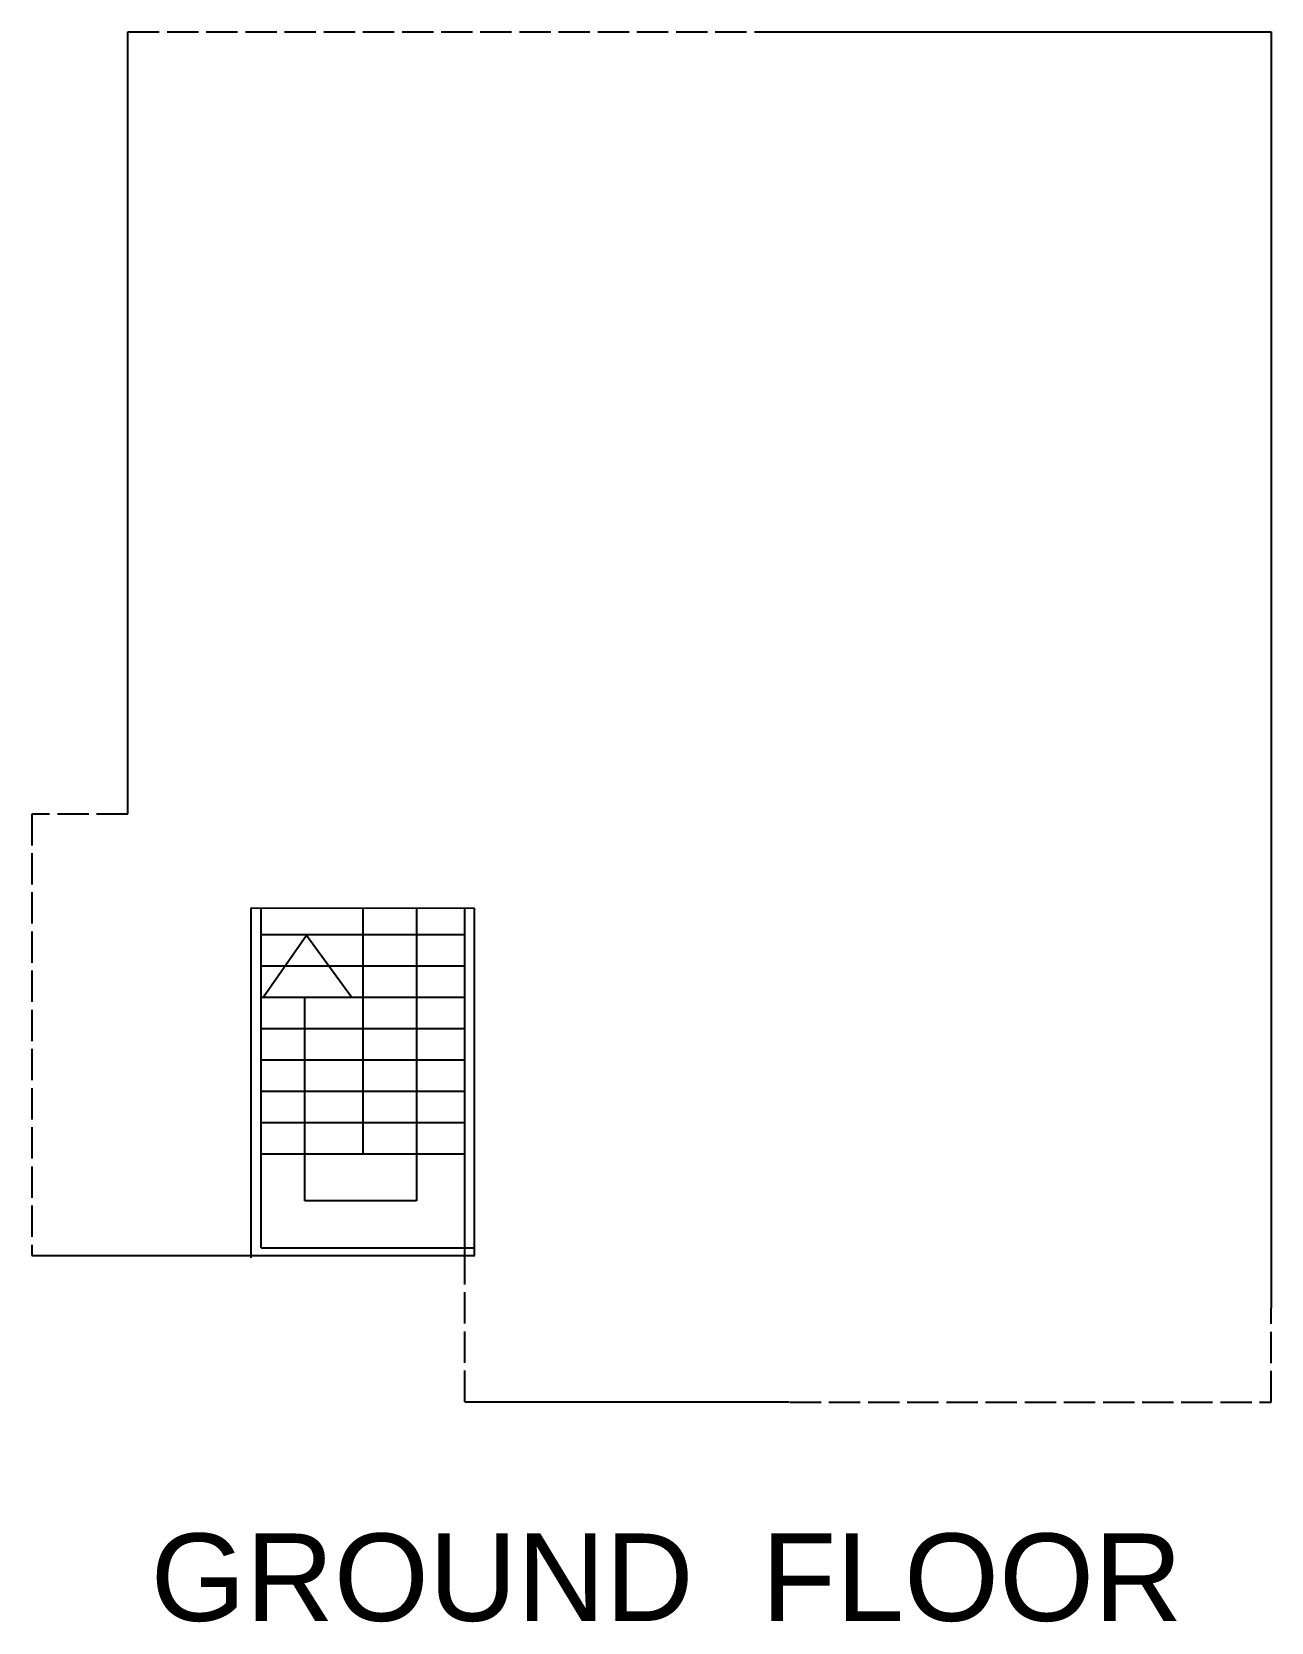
# Model space of a CAD drawing. Header units: feet. Extents: x -818749 to 7402802, y -779513 to 6609444.
# Drawn here: x -818713 to -818239, y -775396 to -774786 of the extents above; entities that cross this region are included whole.
import ezdxf

# ---------------------------------------------------------------- set-up
doc = ezdxf.new("R2010")
doc.units = ezdxf.units.FT
doc.header["$MEASUREMENT"] = 0
doc.linetypes.add('ACAD_ISO02W100', pattern=[15, 12, -3])
doc.linetypes.add('CENTER2', pattern=[1.125, 0.75, -0.125, 0.125, -0.125])
doc.layers.add('GRID', color=7, linetype='CENTER2', plot=False)
doc.styles.get("Standard").update_dxf_attribs({"font": 'arial.ttf'})

msp = doc.modelspace()

# ---------------------------------------------------------------- linework, layer by layer
for p, q in [((-818676.65416, -775086.01916), (-818676.65416, -774786.35547)), ((-818428.97416, -774786.35547), (-818238.65416, -774786.35547)), ((-818238.65416, -774786.35547), (-818238.65416, -775275.40817)), ((-818629.49557, -775256.03596), (-818629.49447, -775122.03478)), ((-818629.49447, -775122.03478), (-818543.83048, -775122.07356)), ((-818625.65557, -775252.19583), (-818625.65447, -775122.03481)), ((-818586.65432, -775122.03514), (-818586.65511, -775216.19616)), ((-818566.10232, -775122.03531), (-818566.10232, -775234.20527)), ((-818547.64239, -775255.18478), (-818547.65166, -775122.07183)), ((-818543.89075, -775255.18481), (-818543.83048, -775122.07356)), ((-818625.65456, -775132.19583), (-818547.65456, -775132.19649)), ((-818608.29972, -775132.53091), (-818624.69913, -775156.19597)), ((-818591.06714, -775156.19597), (-818608.29972, -775132.53091)), ((-818625.65466, -775144.19583), (-818547.65466, -775144.19649)), ((-818625.65476, -775156.19583), (-818547.65476, -775156.19649)), ((-818608.8389, -775234.20527), (-818608.83824, -775156.19597)), ((-818625.65486, -775168.19583), (-818547.65486, -775168.19649)), ((-818625.65496, -775180.19583), (-818547.65496, -775180.19649)), ((-818625.65506, -775192.19583), (-818547.65506, -775192.19649)), ((-818625.65516, -775204.19583), (-818547.65516, -775204.19649)), ((-818625.65527, -775216.19583), (-818547.65527, -775216.19649)), ((-818566.10232, -775234.20527), (-818608.8389, -775234.20527)), ((-818713.49447, -775255.18372), (-818543.81416, -775255.18481)), ((-818625.65557, -775252.19599), (-818543.81416, -775252.19651)), ((-818547.63849, -775311.24849), (-818423.29633, -775311.30478))]:
    msp.add_line(p, q)
at = {"linetype": 'ACAD_ISO02W100'}
for p, q in [((-818676.65416, -774786.35547), (-818428.97416, -774786.35547)), ((-818676.65416, -775086.03547), (-818713.49447, -775086.03523)), ((-818713.49447, -775086.03523), (-818713.49447, -775255.18372)), ((-818547.63849, -775311.24849), (-818547.64239, -775255.18478)), ((-818238.65416, -775311.3682), (-818238.65416, -775275.40817)), ((-818423.08192, -775311.3682), (-818238.65416, -775311.3682))]:
    msp.add_line(p, q, dxfattribs=at)

# ---------------------------------------------------------------- texts
at = {"layer": 'GRID', "linetype": 'ByBlock', "insert": (-818667.98068, -775361.68141), "char_height": 33.51, "attachment_point": 1}
msp.add_mtext_dynamic_manual_height_columns('GROUND  FLOOR', width=688.9609466, gutter_width=482.76576, heights=[0], dxfattribs=at)

doc.saveas('drawing.dxf')
